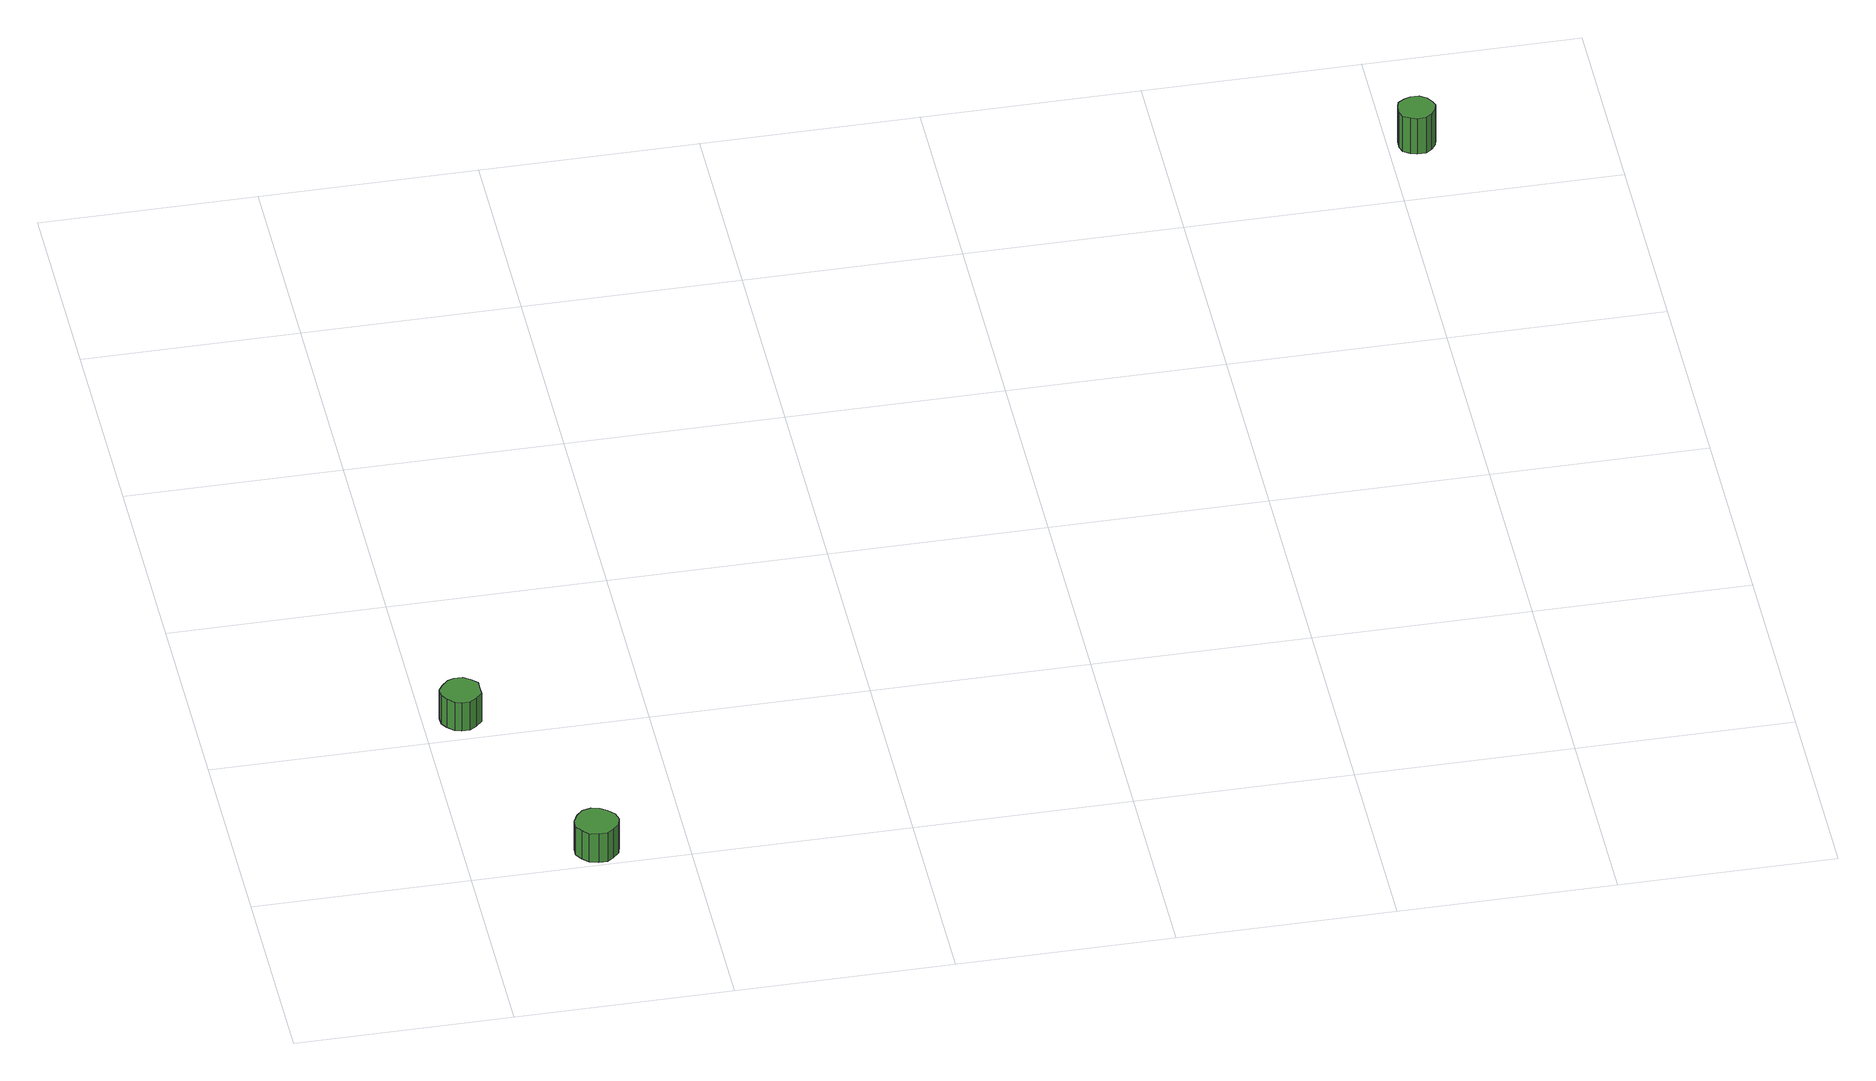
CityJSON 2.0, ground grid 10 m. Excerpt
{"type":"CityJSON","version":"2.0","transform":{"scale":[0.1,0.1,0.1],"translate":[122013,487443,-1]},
"CityObjects":{
"tree1":{"type":"SolitaryVegetationObject","attributes":{"function":"something"},"geometry":[{"type":"MultiSurface","lod":"1","boundaries":[[[0,1,2,3,4,5,6,7,8,9,10,11,12,13,14]],[[15,16,17,18,19,20,21,22,23,24,25,26,27,28,29]],[[0,29,28,1]],[[1,28,27,2]],[[2,27,26,3]],[[3,26,25,4]],[[4,25,24,5]],[[5,24,23,6]],[[6,23,22,7]],[[7,22,21,8]],[[8,21,20,9]],[[9,20,19,10]],[[10,19,18,11]],[[11,18,17,12]],[[12,17,16,13]],[[13,16,15,14]],[[14,15,29,0]]]}]},
"tree2":{"type":"SolitaryVegetationObject","attributes":{"function":"something"},"geometry":[{"type":"MultiSurface","lod":"1","boundaries":[[[30,31,32,33,34,35,36,37,38,39,40,41,42,43,44]],[[45,46,47,48,49,50,51,52,53,54,55,56,57,58,59]],[[30,59,58,31]],[[31,58,57,32]],[[32,57,56,33]],[[33,56,55,34]],[[34,55,54,35]],[[35,54,53,36]],[[36,53,52,37]],[[37,52,51,38]],[[38,51,50,39]],[[39,50,49,40]],[[40,49,48,41]],[[41,48,47,42]],[[42,47,46,43]],[[43,46,45,44]],[[44,45,59,30]]]}]},
"tree3":{"type":"SolitaryVegetationObject","attributes":{"function":"something"},"geometry":[{"type":"MultiSurface","lod":"1","boundaries":[[[60,61,62,63,64,65,66,67,68,69,70,71,72,73,74]],[[75,76,77,78,79,80,81,82,83,84,85,86,87,88,89]],[[60,89,88,61]],[[61,88,87,62]],[[62,87,86,63]],[[63,86,85,64]],[[64,85,84,65]],[[65,84,83,66]],[[66,83,82,67]],[[67,82,81,68]],[[68,81,80,69]],[[69,80,79,70]],[[70,79,78,71]],[[71,78,77,72]],[[72,77,76,73]],[[73,76,75,74]],[[74,75,89,60]]]}]},
"tree4":{"type":"SolitaryVegetationObject","attributes":{"function":"something"}},
"tree5":{"type":"SolitaryVegetationObject","attributes":{"function":"something"}},
"tree6":{"type":"SolitaryVegetationObject","attributes":{"function":"something"}}
},
"vertices":[
[26,115,23],[26,119,23],[23,122,23],[20,124,23],[16,124,23],[13,123,23],[10,120,23],[8,117,23],[8,113,23],[10,110,23],[13,107,23],[16,106,23],[20,106,23],[23,108,23],[26,111,23],[26,111,7],[23,108,7],[20,106,7],[16,106,7],[13,107,7],[10,110,7],[8,113,7],[8,117,7],[10,120,7],[13,123,7],[16,124,7],[20,124,7],[23,122,7],[26,119,7],[26,115,7],
[69,11,23],[68,15,23],[65,18,23],[62,20,23],[58,21,23],[54,20,23],[51,17,23],[49,13,23],[49,9,23],[51,6,23],[54,3,23],[58,2,23],[62,2,23],[65,4,23],[68,7,23],[68,7,7],[65,4,7],[62,2,7],[58,2,7],[54,3,7],[51,6,7],[49,9,7],[49,13,7],[51,17,7],[54,20,7],[58,21,7],[62,20,7],[65,18,7],[68,15,7],[69,11,7],
[522,440,27],[521,443,27],[519,446,27],[516,448,27],[512,448,27],[509,447,27],[506,445,27],[505,442,27],[505,438,27],[506,435,27],[509,433,27],[512,432,27],[516,432,27],[519,434,27],[521,437,27],[521,437,7],[519,434,7],[516,432,7],[512,432,7],[509,433,7],[506,435,7],[505,438,7],[505,442,7],[506,445,7],[509,447,7],[512,448,7],[516,448,7],[519,446,7],[521,443,7],[522,440,7]
]}
